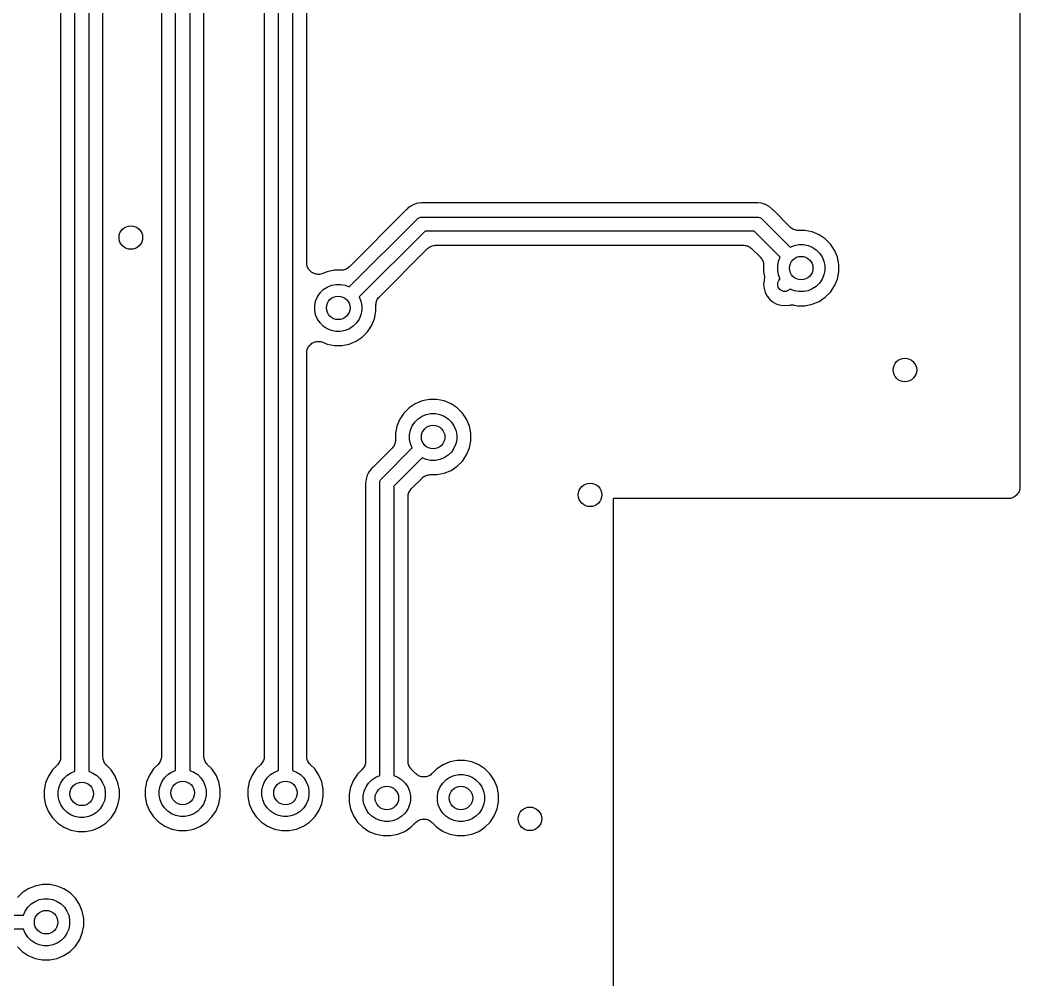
# Model space of a CAD drawing. Extents: x 98.9 to 141.5, y -118.8 to -76.2.
# Drawn here: x 130.69 to 141.49, y -96.93 to -86.57 of the extents above; entities that cross this region are included whole.
import ezdxf

# ---------------------------------------------------------------- set-up
doc = ezdxf.new("R2010")
doc.units = 0
doc.layers.add('BLACK', color=7, linetype='CONTINUOUS')

msp = doc.modelspace()

# ---------------------------------------------------------------- linework, layer by layer
at = {"layer": 'BLACK', "linetype": 'CONTINUOUS'}
for p, q in [((141.488, -79.0858), (141.488, -91.613)), ((131.279, -94.6866), (131.279, -84.4537)), ((131.126, -84.4675), (131.126, -94.5313)), ((131.431, -84.4816), (131.431, -94.6866)), ((131.584, -94.5313), (131.584, -84.5973)), ((132.216, -84.8475), (132.216, -94.5213)), ((132.369, -94.6766), (132.369, -84.8337)), ((132.521, -84.8616), (132.521, -94.6766)), ((132.674, -94.5213), (132.674, -84.9773)), ((133.326, -85.2575), (133.326, -94.5213)), ((133.479, -94.6766), (133.479, -85.2437)), ((133.631, -85.2716), (133.631, -94.6766)), ((133.784, -89.1915), (133.784, -85.3873)), ((134.985, -88.5497), (134.942, -88.5628)), ((135.025, -88.5458), (134.985, -88.5497)), ((135.03, -88.5453), (135.025, -88.5458)), ((135.025, -88.5458), (135.025, -88.5458)), ((135.035, -88.5458), (135.03, -88.5453)), ((135.04, -88.5458), (135.035, -88.5458)), ((135.046, -88.5464), (135.04, -88.5458)), ((135.047, -88.5464), (135.046, -88.5464)), ((138.633, -88.5464), (135.047, -88.5464)), ((138.638, -88.5459), (138.633, -88.5464)), ((138.643, -88.5459), (138.638, -88.5459)), ((138.645, -88.5458), (138.643, -88.5459)), ((138.65, -88.5453), (138.645, -88.5458)), ((138.655, -88.5458), (138.65, -88.5453)), ((138.695, -88.5497), (138.655, -88.5458)), ((138.655, -88.5458), (138.655, -88.5458)), ((138.738, -88.5628), (138.695, -88.5497)), ((134.856, -88.6257), (134.245, -89.2364)), ((134.859, -88.6216), (134.856, -88.6257)), ((134.863, -88.6178), (134.859, -88.6216)), ((134.864, -88.6165), (134.863, -88.6178)), ((134.868, -88.6126), (134.864, -88.6165)), ((134.871, -88.6094), (134.868, -88.6126)), ((134.902, -88.584), (134.871, -88.6094)), ((134.871, -88.6094), (134.871, -88.6094)), ((134.942, -88.5628), (134.902, -88.584)), ((138.778, -88.584), (138.738, -88.5628)), ((138.812, -88.6126), (138.778, -88.584)), ((138.816, -88.6165), (138.812, -88.6126)), ((138.819, -88.6203), (138.816, -88.6165)), ((138.823, -88.6244), (138.819, -88.6203)), ((138.824, -88.6257), (138.823, -88.6244)), ((139.005, -88.8064), (138.824, -88.6257)), ((134.243, -89.454), (134.973, -88.7238)), ((134.973, -88.7238), (134.976, -88.7209)), ((134.976, -88.7209), (134.982, -88.7156)), ((134.982, -88.7156), (134.987, -88.7113)), ((134.987, -88.7113), (134.999, -88.7054)), ((134.999, -88.7054), (135.001, -88.7043)), ((135.001, -88.7043), (135.015, -88.6999)), ((135.015, -88.6999), (135.026, -88.6988)), ((135.026, -88.6988), (135.03, -88.6984)), ((135.026, -88.6988), (135.026, -88.6988)), ((135.03, -88.6984), (135.034, -88.6988)), ((135.034, -88.6988), (138.646, -88.6988)), ((138.646, -88.6988), (138.65, -88.6984)), ((138.65, -88.6984), (138.654, -88.6988)), ((138.654, -88.6988), (138.654, -88.6988)), ((138.654, -88.6988), (138.665, -88.6999)), ((138.665, -88.6999), (138.679, -88.7043)), ((138.679, -88.7043), (138.693, -88.7113)), ((138.693, -88.7113), (138.704, -88.7209)), ((138.704, -88.7209), (138.707, -88.7238)), ((138.707, -88.7238), (139.007, -89.024)), ((135.062, -88.8512), (134.351, -89.5618)), ((138.618, -88.8512), (135.062, -88.8512)), ((138.899, -89.1318), (138.618, -88.8512)), ((139.014, -88.8138), (139.005, -88.8064)), ((139.023, -88.8214), (139.014, -88.8138)), ((139.023, -88.8217), (139.023, -88.8214)), ((139.024, -88.8221), (139.023, -88.8217)), ((139.034, -88.8277), (139.024, -88.8221)), ((139.044, -88.8333), (139.034, -88.8277)), ((139.045, -88.8335), (139.044, -88.8333)), ((139.046, -88.8338), (139.045, -88.8335)), ((139.057, -88.8373), (139.046, -88.8338)), ((139.068, -88.8408), (139.057, -88.8373)), ((139.069, -88.8409), (139.068, -88.8408)), ((139.069, -88.8411), (139.069, -88.8409)), ((139.081, -88.8423), (139.069, -88.8411)), ((139.093, -88.8436), (139.081, -88.8423)), ((139.094, -88.8436), (139.093, -88.8436)), ((139.165, -88.8436), (139.094, -88.8436)), ((139.094, -88.8436), (139.094, -88.8436)), ((139.094, -88.8436), (139.094, -88.8436)), ((139.094, -88.8436), (139.094, -88.8436)), ((139.244, -88.8592), (139.165, -88.8436)), ((139.318, -88.8899), (139.244, -88.8592)), ((139.384, -88.9343), (139.318, -88.8899)), ((139.441, -88.9909), (139.384, -88.9343)), ((139.485, -89.0575), (139.441, -88.9909)), ((134.569, -89.5597), (135.087, -89.0408)), ((135.087, -89.0408), (135.088, -89.0405)), ((135.088, -89.0405), (135.089, -89.0396)), ((135.088, -89.0405), (135.088, -89.0405)), ((135.088, -89.0405), (135.088, -89.0405)), ((135.089, -89.0396), (135.098, -89.0322)), ((135.098, -89.0322), (135.107, -89.0248)), ((135.107, -89.0248), (135.108, -89.0245)), ((135.108, -89.0241), (135.119, -89.0187)), ((135.108, -89.0245), (135.108, -89.0241)), ((135.119, -89.0187), (135.129, -89.0132)), ((135.129, -89.0132), (135.13, -89.013)), ((135.13, -89.0127), (135.141, -89.0094)), ((135.13, -89.013), (135.13, -89.0127)), ((135.141, -89.0094), (135.153, -89.006)), ((135.153, -89.006), (135.154, -89.0058)), ((135.153, -89.006), (135.153, -89.006)), ((135.154, -89.0058), (135.166, -89.0047)), ((135.166, -89.0047), (135.177, -89.0036)), ((135.177, -89.0036), (138.503, -89.0036)), ((138.503, -89.0036), (138.503, -89.0036)), ((138.503, -89.0036), (138.503, -89.0036)), ((138.503, -89.0036), (138.503, -89.0036)), ((138.503, -89.0036), (138.504, -89.0036)), ((138.504, -89.0036), (138.516, -89.0049)), ((138.516, -89.0049), (138.528, -89.0061)), ((138.528, -89.0061), (138.528, -89.0063)), ((138.528, -89.0063), (138.529, -89.0064)), ((138.529, -89.0064), (138.54, -89.0099)), ((138.54, -89.0099), (138.552, -89.0134)), ((138.552, -89.0134), (138.552, -89.0137)), ((138.552, -89.0137), (138.553, -89.0139)), ((138.553, -89.0139), (138.563, -89.0195)), ((138.563, -89.0195), (138.573, -89.0251)), ((138.573, -89.0251), (138.574, -89.0255)), ((138.574, -89.0255), (138.574, -89.0258)), ((138.574, -89.0258), (138.583, -89.0333)), ((138.583, -89.0333), (138.593, -89.0408)), ((138.593, -89.0408), (138.681, -89.1297)), ((139.007, -89.024), (139.051, -89.0058)), ((139.051, -89.0058), (139.1, -88.996)), ((139.1, -88.996), (139.15, -88.996)), ((139.15, -88.996), (139.199, -89.0058)), ((139.199, -89.0058), (139.245, -89.0249)), ((139.245, -89.0249), (139.287, -89.0527)), ((139.287, -89.0527), (139.322, -89.0881)), ((139.322, -89.0881), (139.35, -89.1297)), ((139.516, -89.1315), (139.485, -89.0575)), ((133.785, -89.2034), (133.784, -89.1915)), ((133.786, -89.2155), (133.785, -89.2034)), ((138.681, -89.1297), (138.682, -89.13)), ((138.682, -89.13), (138.682, -89.13)), ((138.682, -89.13), (138.682, -89.13)), ((138.682, -89.13), (138.683, -89.131)), ((138.683, -89.131), (138.69, -89.1401)), ((138.69, -89.1401), (138.697, -89.1492)), ((138.697, -89.1492), (138.698, -89.1498)), ((138.698, -89.1498), (138.698, -89.1503)), ((138.698, -89.1503), (138.704, -89.1608)), ((138.704, -89.1608), (138.709, -89.1711)), ((138.709, -89.1711), (138.709, -89.1717)), ((138.709, -89.1717), (138.71, -89.1723)), ((138.71, -89.1723), (138.713, -89.1836)), ((138.713, -89.1836), (138.716, -89.1948)), ((138.716, -89.1948), (138.716, -89.1955)), ((138.716, -89.1955), (138.716, -89.1961)), ((138.716, -89.1961), (138.717, -89.2078)), ((138.717, -89.2078), (138.719, -89.2195)), ((138.871, -89.225), (138.881, -89.1759)), ((138.881, -89.1759), (138.899, -89.1318)), ((139.35, -89.1297), (139.369, -89.1759)), ((139.369, -89.1759), (139.379, -89.225)), ((139.531, -89.21), (139.516, -89.1315)), ((133.786, -89.2158), (133.786, -89.2155)), ((133.786, -89.2161), (133.786, -89.2158)), ((133.789, -89.2276), (133.786, -89.2161)), ((133.793, -89.2392), (133.789, -89.2276)), ((133.793, -89.2395), (133.793, -89.2392)), ((133.793, -89.2399), (133.793, -89.2395)), ((133.799, -89.2506), (133.793, -89.2399)), ((133.804, -89.2612), (133.799, -89.2506)), ((133.805, -89.2614), (133.804, -89.2612)), ((133.805, -89.2617), (133.805, -89.2614)), ((133.813, -89.2712), (133.805, -89.2617)), ((133.82, -89.2805), (133.813, -89.2712)), ((133.82, -89.2807), (133.82, -89.2805)), ((133.82, -89.2809), (133.82, -89.2807)), ((133.83, -89.2885), (133.82, -89.2809)), ((133.839, -89.2964), (133.83, -89.2885)), ((133.839, -89.2965), (133.839, -89.2964)), ((133.84, -89.2967), (133.839, -89.2965)), ((133.85, -89.3025), (133.84, -89.2967)), ((133.861, -89.3083), (133.85, -89.3025)), ((133.861, -89.3084), (133.861, -89.3083)), ((133.861, -89.3085), (133.861, -89.3084)), ((133.873, -89.3121), (133.861, -89.3085)), ((133.884, -89.3157), (133.873, -89.3121)), ((133.885, -89.3158), (133.884, -89.3157)), ((133.885, -89.3159), (133.885, -89.3158)), ((133.897, -89.3171), (133.885, -89.3159)), ((133.946, -89.3129), (133.934, -89.3162)), ((133.958, -89.3095), (133.946, -89.3129)), ((133.959, -89.3088), (133.958, -89.3092)), ((133.958, -89.3092), (133.958, -89.3092)), ((133.958, -89.3092), (133.958, -89.3092)), ((133.958, -89.3092), (133.958, -89.3095)), ((134.006, -89.2892), (133.959, -89.3088)), ((134.085, -89.2736), (134.006, -89.2892)), ((134.156, -89.2736), (134.085, -89.2736)), ((134.167, -89.2725), (134.156, -89.2736)), ((134.179, -89.2714), (134.167, -89.2725)), ((134.18, -89.2712), (134.179, -89.2714)), ((134.191, -89.2678), (134.18, -89.2712)), ((134.18, -89.2712), (134.18, -89.2712)), ((134.203, -89.2645), (134.191, -89.2678)), ((134.204, -89.264), (134.203, -89.2642)), ((134.203, -89.2642), (134.203, -89.2645)), ((134.214, -89.2585), (134.204, -89.264)), ((134.225, -89.2531), (134.214, -89.2585)), ((134.226, -89.2524), (134.225, -89.2527)), ((134.225, -89.2527), (134.225, -89.2531)), ((134.235, -89.245), (134.226, -89.2524)), ((134.244, -89.2376), (134.235, -89.245)), ((134.245, -89.2367), (134.244, -89.2376)), ((134.245, -89.2364), (134.245, -89.2367)), ((134.245, -89.2367), (134.245, -89.2367)), ((134.245, -89.2367), (134.245, -89.2367)), ((138.719, -89.2195), (138.719, -89.29)), ((138.719, -89.29), (138.725, -89.3241)), ((138.871, -89.275), (138.871, -89.225)), ((138.881, -89.3241), (138.871, -89.275)), ((139.379, -89.275), (139.369, -89.3241)), ((139.379, -89.225), (139.379, -89.275)), ((139.516, -89.3685), (139.531, -89.29)), ((139.531, -89.29), (139.531, -89.21)), ((133.909, -89.3184), (133.897, -89.3171)), ((133.91, -89.3185), (133.909, -89.3184)), ((133.909, -89.3184), (133.909, -89.3184)), ((133.922, -89.3174), (133.91, -89.3185)), ((133.934, -89.3163), (133.922, -89.3174)), ((133.934, -89.3162), (133.934, -89.3162)), ((133.934, -89.3162), (133.934, -89.3163)), ((138.724, -89.3786), (138.719, -89.426)), ((138.725, -89.3751), (138.724, -89.3786)), ((138.725, -89.3241), (138.726, -89.3258)), ((138.726, -89.3682), (138.725, -89.3751)), ((138.726, -89.3258), (138.726, -89.3312)), ((138.726, -89.3312), (138.727, -89.3366)), ((138.727, -89.3614), (138.726, -89.3682)), ((138.727, -89.3366), (138.727, -89.3436)), ((138.727, -89.3436), (138.728, -89.3505)), ((138.728, -89.3505), (138.727, -89.3559)), ((138.727, -89.3559), (138.727, -89.3614)), ((138.872, -89.426), (138.874, -89.4111)), ((138.874, -89.4111), (138.878, -89.3967)), ((138.878, -89.3967), (138.885, -89.3835)), ((138.899, -89.3682), (138.881, -89.3241)), ((138.885, -89.3835), (138.892, -89.3748)), ((138.892, -89.3748), (138.899, -89.3682)), ((139.322, -89.4119), (139.287, -89.4473)), ((139.35, -89.3703), (139.322, -89.4119)), ((139.369, -89.3241), (139.35, -89.3703)), ((139.485, -89.4425), (139.516, -89.3685)), ((133.9, -89.5597), (133.928, -89.5181)), ((133.928, -89.5181), (133.963, -89.4827)), ((133.963, -89.4827), (134.005, -89.4549)), ((134.005, -89.4549), (134.051, -89.4358)), ((134.051, -89.4358), (134.1, -89.426)), ((134.1, -89.426), (134.15, -89.426)), ((134.15, -89.426), (134.199, -89.4358)), ((134.199, -89.4358), (134.243, -89.454)), ((138.719, -89.426), (138.724, -89.4708)), ((138.724, -89.4708), (138.737, -89.5139)), ((138.737, -89.5139), (138.758, -89.5536)), ((138.874, -89.4409), (138.872, -89.426)), ((138.878, -89.4553), (138.874, -89.4409)), ((138.885, -89.4685), (138.878, -89.4553)), ((138.895, -89.4801), (138.885, -89.4685)), ((138.906, -89.4897), (138.895, -89.4801)), ((138.92, -89.4967), (138.906, -89.4897)), ((138.934, -89.5011), (138.92, -89.4967)), ((138.949, -89.5026), (138.934, -89.5011)), ((138.964, -89.5011), (138.949, -89.5026)), ((138.978, -89.4967), (138.964, -89.5011)), ((138.992, -89.4897), (138.978, -89.4967)), ((139, -89.4825), (138.992, -89.4897)), ((139.007, -89.476), (139, -89.4825)), ((139.051, -89.4942), (139.007, -89.476)), ((139.1, -89.504), (139.051, -89.4942)), ((139.15, -89.504), (139.1, -89.504)), ((139.199, -89.4942), (139.15, -89.504)), ((139.245, -89.4751), (139.199, -89.4942)), ((139.287, -89.4473), (139.245, -89.4751)), ((139.384, -89.5657), (139.441, -89.5091)), ((139.441, -89.5091), (139.485, -89.4425)), ((133.871, -89.655), (133.881, -89.6059)), ((133.881, -89.6059), (133.9, -89.5597)), ((134.351, -89.5618), (134.369, -89.6059)), ((134.369, -89.6059), (134.379, -89.655)), ((134.531, -89.6477), (134.533, -89.636)), ((134.533, -89.636), (134.534, -89.6244)), ((134.534, -89.6231), (134.538, -89.6118)), ((134.534, -89.6238), (134.534, -89.6231)), ((134.534, -89.6244), (134.534, -89.6238)), ((134.538, -89.6118), (134.541, -89.6007)), ((134.541, -89.6001), (134.542, -89.5995)), ((134.541, -89.6007), (134.541, -89.6001)), ((134.542, -89.5995), (134.547, -89.5891)), ((134.547, -89.5891), (134.553, -89.5788)), ((134.553, -89.5783), (134.554, -89.5777)), ((134.553, -89.5788), (134.553, -89.5783)), ((134.554, -89.5777), (134.561, -89.5688)), ((134.561, -89.5688), (134.569, -89.5597)), ((138.758, -89.5536), (138.787, -89.5884)), ((138.787, -89.5884), (138.821, -89.617)), ((138.821, -89.617), (138.861, -89.6382)), ((138.861, -89.6382), (138.904, -89.6513)), ((139.244, -89.6408), (139.318, -89.6101)), ((139.318, -89.6101), (139.384, -89.5657)), ((133.871, -89.705), (133.871, -89.655)), ((133.881, -89.7541), (133.871, -89.705)), ((134.379, -89.705), (134.369, -89.7541)), ((134.379, -89.655), (134.379, -89.705)), ((134.516, -89.7985), (134.531, -89.72)), ((134.531, -89.649), (134.531, -89.6477)), ((134.531, -89.6491), (134.531, -89.649)), ((134.531, -89.6495), (134.531, -89.6491)), ((134.531, -89.6491), (134.531, -89.6491)), ((134.531, -89.72), (134.531, -89.6495)), ((138.904, -89.6513), (138.949, -89.6557)), ((138.949, -89.6557), (138.997, -89.651)), ((138.997, -89.651), (139.002, -89.6496)), ((139.002, -89.6496), (139.009, -89.6489)), ((139.009, -89.6489), (139.015, -89.6477)), ((139.015, -89.6477), (139.021, -89.6477)), ((139.021, -89.6477), (139.026, -89.6472)), ((139.026, -89.6472), (139.033, -89.6479)), ((139.033, -89.6479), (139.04, -89.648)), ((139.04, -89.648), (139.046, -89.6491)), ((139.046, -89.6491), (139.051, -89.6496)), ((139.051, -89.6496), (139.085, -89.6564)), ((139.085, -89.6564), (139.165, -89.6564)), ((139.165, -89.6564), (139.244, -89.6408)), ((133.9, -89.8003), (133.881, -89.7541)), ((133.928, -89.8419), (133.9, -89.8003)), ((133.963, -89.8773), (133.928, -89.8419)), ((134.322, -89.8419), (134.287, -89.8773)), ((134.35, -89.8003), (134.322, -89.8419)), ((134.369, -89.7541), (134.35, -89.8003)), ((134.485, -89.8725), (134.516, -89.7985)), ((134.005, -89.9051), (133.963, -89.8773)), ((134.051, -89.9242), (134.005, -89.9051)), ((134.1, -89.934), (134.051, -89.9242)), ((134.15, -89.934), (134.1, -89.934)), ((134.199, -89.9242), (134.15, -89.934)), ((134.245, -89.9051), (134.199, -89.9242)), ((134.287, -89.8773), (134.245, -89.9051)), ((134.384, -89.9957), (134.441, -89.9391)), ((134.441, -89.9391), (134.485, -89.8725)), ((133.822, -90.0778), (133.831, -90.0703)), ((133.831, -90.0703), (133.841, -90.0626)), ((133.841, -90.0623), (133.852, -90.0567)), ((133.841, -90.0625), (133.841, -90.0623)), ((133.841, -90.0626), (133.841, -90.0625)), ((133.852, -90.0567), (133.862, -90.051)), ((133.862, -90.051), (133.863, -90.0509)), ((133.863, -90.0508), (133.875, -90.0474)), ((133.863, -90.0509), (133.863, -90.0508)), ((133.875, -90.0474), (133.886, -90.0439)), ((133.886, -90.0439), (133.887, -90.0438)), ((133.886, -90.0439), (133.886, -90.0439)), ((133.887, -90.0438), (133.899, -90.0427)), ((133.899, -90.0427), (133.911, -90.0415)), ((133.911, -90.0415), (133.911, -90.0416)), ((133.911, -90.0416), (133.911, -90.0415)), ((133.911, -90.0415), (133.923, -90.0428)), ((133.923, -90.0428), (133.935, -90.044)), ((133.935, -90.044), (133.936, -90.0441)), ((133.936, -90.0441), (133.936, -90.0441)), ((133.936, -90.0441), (133.948, -90.0477)), ((133.948, -90.0477), (133.959, -90.0512)), ((133.959, -90.0512), (134.006, -90.0708)), ((134.006, -90.0708), (134.085, -90.0864)), ((134.165, -90.0864), (134.244, -90.0708)), ((134.244, -90.0708), (134.318, -90.0401)), ((134.318, -90.0401), (134.384, -89.9957)), ((133.784, -90.1668), (133.785, -90.1547)), ((133.784, -90.1674), (133.784, -90.1668)), ((133.784, -90.1675), (133.784, -90.1674)), ((133.784, -90.1674), (133.784, -90.1674)), ((133.784, -90.1685), (133.784, -90.1675)), ((133.784, -94.5213), (133.784, -90.1685)), ((133.785, -90.1547), (133.786, -90.1428)), ((133.786, -90.1421), (133.79, -90.1306)), ((133.786, -90.1425), (133.786, -90.1421)), ((133.786, -90.1428), (133.786, -90.1425)), ((133.79, -90.1306), (133.794, -90.1191)), ((133.794, -90.1185), (133.8, -90.108)), ((133.794, -90.1188), (133.794, -90.1185)), ((133.794, -90.1191), (133.794, -90.1188)), ((133.8, -90.108), (133.805, -90.0973)), ((133.805, -90.0973), (133.806, -90.0971)), ((133.806, -90.0968), (133.814, -90.0876)), ((133.806, -90.0971), (133.806, -90.0968)), ((133.814, -90.0876), (133.821, -90.0783)), ((133.821, -90.0783), (133.822, -90.0781)), ((133.822, -90.0781), (133.822, -90.0778)), ((134.085, -90.0864), (134.165, -90.0864)), ((134.957, -90.7149), (134.891, -90.7593)), ((135.031, -90.6842), (134.957, -90.7149)), ((135.11, -90.6686), (135.031, -90.6842)), ((135.19, -90.6686), (135.11, -90.6686)), ((135.269, -90.6842), (135.19, -90.6686)), ((135.343, -90.7149), (135.269, -90.6842)), ((135.409, -90.7593), (135.343, -90.7149)), ((134.834, -90.8159), (134.79, -90.8825)), ((134.891, -90.7593), (134.834, -90.8159)), ((135.076, -90.8308), (135.125, -90.821)), ((135.125, -90.821), (135.175, -90.821)), ((135.175, -90.821), (135.224, -90.8308)), ((135.466, -90.8159), (135.409, -90.7593)), ((135.51, -90.8825), (135.466, -90.8159)), ((134.79, -90.8825), (134.759, -90.9565)), ((134.925, -90.9547), (134.953, -90.9131)), ((134.953, -90.9131), (134.988, -90.8777)), ((134.988, -90.8777), (135.03, -90.8499)), ((135.03, -90.8499), (135.076, -90.8308)), ((135.224, -90.8308), (135.27, -90.8499)), ((135.27, -90.8499), (135.312, -90.8777)), ((135.312, -90.8777), (135.347, -90.9131)), ((135.347, -90.9131), (135.375, -90.9547)), ((135.541, -90.9565), (135.51, -90.8825)), ((134.759, -90.9565), (134.744, -91.035)), ((134.744, -91.035), (134.744, -91.1055)), ((134.896, -91.05), (134.906, -91.0009)), ((134.906, -91.0009), (134.925, -90.9547)), ((135.375, -90.9547), (135.394, -91.0009)), ((135.394, -91.0009), (135.404, -91.05)), ((135.556, -91.035), (135.541, -90.9565)), ((135.556, -91.115), (135.556, -91.035)), ((134.737, -91.1432), (134.734, -91.1543)), ((134.741, -91.1319), (134.737, -91.1432)), ((134.742, -91.119), (134.741, -91.1306)), ((134.741, -91.1306), (134.741, -91.1312)), ((134.741, -91.1312), (134.741, -91.1319)), ((134.744, -91.1073), (134.742, -91.119)), ((134.744, -91.1055), (134.744, -91.1059)), ((134.744, -91.1059), (134.744, -91.1059)), ((134.744, -91.1059), (134.744, -91.106)), ((134.744, -91.106), (134.744, -91.1073)), ((134.896, -91.1), (134.896, -91.05)), ((134.906, -91.1491), (134.896, -91.1)), ((134.924, -91.1932), (134.906, -91.1491)), ((135.394, -91.1491), (135.375, -91.1953)), ((135.404, -91.1), (135.394, -91.1491)), ((135.404, -91.05), (135.404, -91.1)), ((135.541, -91.1935), (135.556, -91.115)), ((134.706, -91.1953), (134.501, -91.401)), ((134.599, -91.5185), (134.924, -91.1932)), ((134.714, -91.1862), (134.706, -91.1953)), ((134.721, -91.1773), (134.714, -91.1862)), ((134.722, -91.1767), (134.721, -91.1773)), ((134.728, -91.1659), (134.722, -91.1762)), ((134.722, -91.1762), (134.722, -91.1767)), ((134.733, -91.1555), (134.728, -91.1659)), ((134.734, -91.1549), (134.733, -91.1555)), ((134.734, -91.1543), (134.734, -91.1549)), ((135.347, -91.2369), (135.312, -91.2723)), ((135.375, -91.1953), (135.347, -91.2369)), ((135.51, -91.2675), (135.541, -91.1935)), ((135.032, -91.301), (134.726, -91.6066)), ((135.076, -91.3192), (135.032, -91.301)), ((135.125, -91.329), (135.076, -91.3192)), ((135.175, -91.329), (135.125, -91.329)), ((135.224, -91.3192), (135.175, -91.329)), ((135.27, -91.3001), (135.224, -91.3192)), ((135.312, -91.2723), (135.27, -91.3001)), ((135.409, -91.3907), (135.466, -91.3341)), ((135.466, -91.3341), (135.51, -91.2675)), ((134.448, -91.4672), (134.438, -91.4871)), ((134.459, -91.4474), (134.448, -91.4672)), ((134.448, -91.4672), (134.448, -91.4672)), ((134.475, -91.4278), (134.459, -91.4474)), ((134.484, -91.4166), (134.475, -91.4277)), ((134.475, -91.4277), (134.475, -91.4278)), ((134.488, -91.4126), (134.484, -91.4165)), ((134.484, -91.4165), (134.484, -91.4166)), ((134.491, -91.4094), (134.488, -91.4126)), ((134.495, -91.4056), (134.491, -91.4094)), ((134.499, -91.4023), (134.495, -91.4056)), ((134.501, -91.401), (134.499, -91.4023)), ((135.19, -91.4814), (135.269, -91.4658)), ((135.269, -91.4658), (135.343, -91.4351)), ((135.343, -91.4351), (135.409, -91.3907)), ((134.425, -91.5302), (134.42, -91.575)), ((134.42, -91.575), (134.421, -91.58)), ((134.421, -91.58), (134.421, -91.5818)), ((134.421, -91.5818), (134.421, -91.5871)), ((134.438, -91.4871), (134.425, -91.5302)), ((134.573, -91.575), (134.575, -91.5601)), ((134.574, -91.5787), (134.573, -91.575)), ((134.574, -94.7316), (134.574, -91.5787)), ((134.575, -91.5592), (134.579, -91.5457)), ((134.575, -91.5601), (134.575, -91.5592)), ((134.579, -91.5457), (134.582, -91.5402)), ((134.582, -91.5402), (134.586, -91.5325)), ((134.586, -91.5325), (134.592, -91.5259)), ((134.592, -91.5259), (134.596, -91.5209)), ((134.596, -91.5209), (134.599, -91.5185)), ((134.916, -91.6325), (135.03, -91.5186)), ((135.03, -91.5183), (135.031, -91.5174)), ((135.03, -91.5186), (135.03, -91.5183)), ((135.03, -91.5183), (135.03, -91.5183)), ((135.03, -91.5183), (135.03, -91.5183)), ((135.031, -91.5174), (135.04, -91.51)), ((135.04, -91.51), (135.049, -91.5026)), ((135.049, -91.5026), (135.05, -91.5023)), ((135.05, -91.5019), (135.061, -91.4965)), ((135.05, -91.5023), (135.05, -91.5019)), ((135.061, -91.4965), (135.071, -91.491)), ((135.071, -91.491), (135.072, -91.4908)), ((135.072, -91.4905), (135.084, -91.4872)), ((135.072, -91.4908), (135.072, -91.4905)), ((135.084, -91.4872), (135.095, -91.4838)), ((135.095, -91.4838), (135.096, -91.4836)), ((135.095, -91.4838), (135.095, -91.4838)), ((135.096, -91.4836), (135.108, -91.4825)), ((135.108, -91.4825), (135.119, -91.4814)), ((135.119, -91.4814), (135.19, -91.4814)), ((134.421, -91.5871), (134.421, -91.5925)), ((134.421, -91.5925), (134.421, -94.5763)), ((134.726, -91.6066), (134.726, -94.7316)), ((134.881, -91.6959), (134.885, -91.6847)), ((134.885, -91.6847), (134.888, -91.6735)), ((134.888, -91.6735), (134.889, -91.6729)), ((134.889, -91.6723), (134.895, -91.6619)), ((134.889, -91.6729), (134.889, -91.6723)), ((134.895, -91.6619), (134.9, -91.6516)), ((134.9, -91.6511), (134.901, -91.6505)), ((134.9, -91.6516), (134.9, -91.6511)), ((134.901, -91.6505), (134.908, -91.6416)), ((134.908, -91.6416), (134.916, -91.6325)), ((141.466, -91.6848), (141.458, -91.6939)), ((141.467, -91.684), (141.466, -91.6844)), ((141.466, -91.6844), (141.466, -91.6848)), ((141.472, -91.6735), (141.467, -91.684)), ((141.478, -91.663), (141.472, -91.6735)), ((141.482, -91.6508), (141.478, -91.6622)), ((141.478, -91.6622), (141.478, -91.6626)), ((141.478, -91.6626), (141.478, -91.663)), ((141.485, -91.6394), (141.482, -91.6508)), ((141.486, -91.639), (141.485, -91.6394)), ((141.487, -91.6267), (141.486, -91.6385)), ((141.486, -91.6385), (141.486, -91.639)), ((141.488, -91.6148), (141.487, -91.6267)), ((141.488, -91.613), (141.488, -91.6139)), ((141.488, -91.6139), (141.488, -91.6139)), ((141.488, -91.6139), (141.488, -91.6139)), ((141.488, -91.6139), (141.488, -91.6148)), ((134.879, -91.7205), (134.88, -91.7088)), ((134.879, -91.7218), (134.879, -91.7205)), ((134.879, -91.7219), (134.879, -91.7218)), ((134.879, -91.7218), (134.879, -91.7218)), ((134.879, -91.7223), (134.879, -91.7219)), ((134.879, -94.5763), (134.879, -91.7223)), ((134.88, -91.7088), (134.881, -91.6972)), ((134.881, -91.6966), (134.881, -91.6959)), ((134.881, -91.6972), (134.881, -91.6966)), ((137.096, -91.7405), (137.095, -91.744)), ((137.095, -91.744), (137.095, -91.7462)), ((137.095, -91.7462), (137.095, -101.885)), ((137.101, -91.74), (137.096, -91.7405)), ((141.361, -91.74), (137.101, -91.74)), ((141.373, -91.7388), (141.361, -91.74)), ((141.385, -91.7377), (141.373, -91.7388)), ((141.386, -91.7376), (141.385, -91.7376)), ((141.385, -91.7376), (141.385, -91.7377)), ((141.397, -91.7341), (141.386, -91.7376)), ((141.409, -91.7308), (141.397, -91.7341)), ((141.41, -91.7304), (141.409, -91.7305)), ((141.409, -91.7305), (141.409, -91.7308)), ((141.42, -91.7248), (141.41, -91.7304)), ((141.431, -91.7193), (141.42, -91.7248)), ((141.432, -91.7188), (141.431, -91.719)), ((141.431, -91.719), (141.431, -91.7193)), ((141.441, -91.7112), (141.432, -91.7188)), ((141.45, -91.7037), (141.441, -91.7112)), ((141.451, -91.7031), (141.45, -91.7034)), ((141.45, -91.7034), (141.45, -91.7037)), ((141.458, -91.6939), (141.451, -91.7031)), ((131.104, -94.603), (131.097, -94.612)), ((131.105, -94.6024), (131.104, -94.603)), ((131.11, -94.5916), (131.105, -94.6019)), ((131.105, -94.6019), (131.105, -94.6024)), ((131.116, -94.5813), (131.11, -94.5916)), ((131.117, -94.5801), (131.116, -94.5806)), ((131.116, -94.5806), (131.116, -94.5813)), ((131.12, -94.5689), (131.117, -94.5801)), ((131.124, -94.5577), (131.12, -94.5689)), ((131.125, -94.5448), (131.124, -94.5564)), ((131.124, -94.5564), (131.124, -94.557)), ((131.124, -94.557), (131.124, -94.5577)), ((131.126, -94.533), (131.125, -94.5448)), ((131.126, -94.5313), (131.126, -94.5317)), ((131.126, -94.5317), (131.126, -94.5317)), ((131.126, -94.5317), (131.126, -94.5317)), ((131.126, -94.5317), (131.126, -94.533)), ((131.585, -94.5429), (131.584, -94.5313)), ((131.586, -94.5546), (131.585, -94.5429)), ((131.586, -94.5553), (131.586, -94.5546)), ((131.586, -94.5559), (131.586, -94.5553)), ((131.589, -94.5671), (131.586, -94.5559)), ((131.593, -94.5784), (131.589, -94.5671)), ((131.593, -94.579), (131.593, -94.5784)), ((131.593, -94.5797), (131.593, -94.579)), ((131.599, -94.59), (131.593, -94.5797)), ((131.604, -94.6004), (131.599, -94.59)), ((131.605, -94.6009), (131.604, -94.6004)), ((131.605, -94.6015), (131.605, -94.6009)), ((131.612, -94.6106), (131.605, -94.6015)), ((132.187, -94.602), (132.179, -94.6111)), ((132.194, -94.593), (132.187, -94.602)), ((132.195, -94.5924), (132.194, -94.593)), ((132.2, -94.5816), (132.195, -94.5919)), ((132.195, -94.5919), (132.195, -94.5924)), ((132.206, -94.5713), (132.2, -94.5816)), ((132.207, -94.5701), (132.206, -94.5706)), ((132.206, -94.5706), (132.206, -94.5713)), ((132.21, -94.5589), (132.207, -94.5701)), ((132.214, -94.5477), (132.21, -94.5589)), ((132.215, -94.5348), (132.214, -94.5464)), ((132.214, -94.5464), (132.214, -94.547)), ((132.214, -94.547), (132.214, -94.5477)), ((132.216, -94.523), (132.215, -94.5348)), ((132.216, -94.5213), (132.216, -94.5217)), ((132.216, -94.5217), (132.216, -94.5217)), ((132.216, -94.5217), (132.216, -94.5217)), ((132.216, -94.5217), (132.216, -94.523)), ((132.675, -94.5329), (132.674, -94.5213)), ((132.676, -94.5446), (132.675, -94.5329)), ((132.676, -94.5453), (132.676, -94.5446)), ((132.676, -94.5459), (132.676, -94.5453)), ((132.679, -94.5571), (132.676, -94.5459)), ((132.683, -94.5684), (132.679, -94.5571)), ((132.683, -94.569), (132.683, -94.5684)), ((132.683, -94.5697), (132.683, -94.569)), ((132.689, -94.58), (132.683, -94.5697)), ((132.694, -94.5904), (132.689, -94.58)), ((132.695, -94.5909), (132.694, -94.5904)), ((132.695, -94.5915), (132.695, -94.5909)), ((132.702, -94.6006), (132.695, -94.5915)), ((132.71, -94.6098), (132.702, -94.6006)), ((133.297, -94.602), (133.289, -94.6111)), ((133.304, -94.593), (133.297, -94.602)), ((133.305, -94.5924), (133.304, -94.593)), ((133.31, -94.5816), (133.305, -94.5919)), ((133.305, -94.5919), (133.305, -94.5924)), ((133.316, -94.5713), (133.31, -94.5816)), ((133.317, -94.5701), (133.316, -94.5706)), ((133.316, -94.5706), (133.316, -94.5713)), ((133.32, -94.5589), (133.317, -94.5701)), ((133.324, -94.5477), (133.32, -94.5589)), ((133.325, -94.5348), (133.324, -94.5464)), ((133.324, -94.5464), (133.324, -94.547)), ((133.324, -94.547), (133.324, -94.5477)), ((133.326, -94.523), (133.325, -94.5348)), ((133.326, -94.5213), (133.326, -94.5217)), ((133.326, -94.5217), (133.326, -94.5217)), ((133.326, -94.5217), (133.326, -94.5217)), ((133.326, -94.5217), (133.326, -94.523)), ((133.785, -94.5329), (133.784, -94.5213)), ((133.786, -94.5446), (133.785, -94.5329)), ((133.786, -94.5453), (133.786, -94.5446)), ((133.786, -94.5459), (133.786, -94.5453)), ((133.789, -94.5571), (133.786, -94.5459)), ((133.793, -94.5684), (133.789, -94.5571)), ((133.793, -94.569), (133.793, -94.5684)), ((133.793, -94.5697), (133.793, -94.569)), ((133.799, -94.58), (133.793, -94.5697)), ((133.804, -94.5904), (133.799, -94.58)), ((133.805, -94.5909), (133.804, -94.5904)), ((133.805, -94.5915), (133.805, -94.5909)), ((133.812, -94.6006), (133.805, -94.5915)), ((133.82, -94.6098), (133.812, -94.6006)), ((134.419, -94.6027), (134.415, -94.6139)), ((134.42, -94.5898), (134.419, -94.6014)), ((134.419, -94.6014), (134.419, -94.602)), ((134.419, -94.602), (134.419, -94.6027)), ((134.421, -94.578), (134.42, -94.5898)), ((134.421, -94.5763), (134.421, -94.5767)), ((134.421, -94.5767), (134.421, -94.5767)), ((134.421, -94.5767), (134.421, -94.5767)), ((134.421, -94.5767), (134.421, -94.578)), ((134.88, -94.5879), (134.879, -94.5763)), ((134.881, -94.5996), (134.88, -94.5879)), ((134.881, -94.6003), (134.881, -94.5996)), ((134.881, -94.6009), (134.881, -94.6003)), ((134.884, -94.6121), (134.881, -94.6009)), ((135.331, -94.5842), (135.257, -94.6149)), ((135.41, -94.5686), (135.331, -94.5842)), ((135.49, -94.5686), (135.41, -94.5686)), ((135.569, -94.5842), (135.49, -94.5686)), ((135.643, -94.6149), (135.569, -94.5842)), ((131.039, -94.6709), (130.995, -94.7375)), ((131.089, -94.6211), (131.039, -94.6709)), ((131.097, -94.612), (131.089, -94.6211)), ((131.193, -94.7327), (131.235, -94.7049)), ((131.235, -94.7049), (131.279, -94.6866)), ((131.431, -94.6866), (131.475, -94.7049)), ((131.475, -94.7049), (131.517, -94.7327)), ((131.62, -94.6198), (131.612, -94.6106)), ((131.62, -94.6207), (131.62, -94.6198)), ((131.62, -94.6208), (131.62, -94.6207)), ((131.62, -94.6207), (131.62, -94.6207)), ((131.621, -94.6211), (131.62, -94.6208)), ((131.671, -94.6709), (131.621, -94.6211)), ((131.715, -94.7375), (131.671, -94.6709)), ((132.129, -94.6609), (132.085, -94.7275)), ((132.179, -94.6111), (132.129, -94.6609)), ((132.283, -94.7227), (132.325, -94.6949)), ((132.325, -94.6949), (132.369, -94.6766)), ((132.521, -94.6766), (132.565, -94.6949)), ((132.565, -94.6949), (132.607, -94.7227)), ((132.71, -94.6107), (132.71, -94.6098)), ((132.71, -94.6108), (132.71, -94.6107)), ((132.71, -94.6107), (132.71, -94.6107)), ((132.711, -94.6111), (132.71, -94.6108)), ((132.761, -94.6609), (132.711, -94.6111)), ((132.805, -94.7275), (132.761, -94.6609)), ((133.239, -94.6609), (133.195, -94.7275)), ((133.289, -94.6111), (133.239, -94.6609)), ((133.393, -94.7227), (133.435, -94.6949)), ((133.435, -94.6949), (133.479, -94.6766)), ((133.631, -94.6766), (133.675, -94.6949)), ((133.675, -94.6949), (133.717, -94.7227)), ((133.82, -94.6107), (133.82, -94.6098)), ((133.82, -94.6108), (133.82, -94.6107)), ((133.82, -94.6107), (133.82, -94.6107)), ((133.821, -94.6111), (133.82, -94.6108)), ((133.871, -94.6609), (133.821, -94.6111)), ((133.915, -94.7275), (133.871, -94.6609)), ((134.334, -94.7159), (134.29, -94.7825)), ((134.384, -94.6661), (134.334, -94.7159)), ((134.392, -94.657), (134.384, -94.6661)), ((134.399, -94.648), (134.392, -94.657)), ((134.4, -94.6474), (134.399, -94.648)), ((134.405, -94.6366), (134.4, -94.6469)), ((134.4, -94.6469), (134.4, -94.6474)), ((134.411, -94.6263), (134.405, -94.6366)), ((134.412, -94.6251), (134.411, -94.6256)), ((134.411, -94.6256), (134.411, -94.6263)), ((134.415, -94.6139), (134.412, -94.6251)), ((134.888, -94.6234), (134.884, -94.6121)), ((134.888, -94.624), (134.888, -94.6234)), ((134.888, -94.6247), (134.888, -94.624)), ((134.894, -94.635), (134.888, -94.6247)), ((134.899, -94.6454), (134.894, -94.635)), ((134.9, -94.6459), (134.899, -94.6454)), ((134.9, -94.6465), (134.9, -94.6459)), ((134.907, -94.6556), (134.9, -94.6465)), ((134.915, -94.6648), (134.907, -94.6556)), ((134.915, -94.6657), (134.915, -94.6648)), ((134.915, -94.6658), (134.915, -94.6657)), ((134.915, -94.6657), (134.915, -94.6657)), ((134.916, -94.6661), (134.915, -94.6658)), ((134.96, -94.7105), (134.916, -94.6661)), ((134.969, -94.7181), (134.96, -94.7105)), ((135.139, -94.7117), (135.129, -94.7191)), ((135.14, -94.7105), (135.139, -94.7111)), ((135.139, -94.7111), (135.139, -94.7111)), ((135.139, -94.7111), (135.139, -94.7111)), ((135.139, -94.7111), (135.139, -94.7117)), ((135.191, -94.6593), (135.14, -94.7105)), ((135.257, -94.6149), (135.191, -94.6593)), ((135.709, -94.6593), (135.643, -94.6149)), ((135.766, -94.7159), (135.709, -94.6593)), ((135.81, -94.7825), (135.766, -94.7159)), ((130.964, -94.8115), (130.949, -94.89)), ((130.995, -94.7375), (130.964, -94.8115)), ((131.111, -94.8559), (131.13, -94.8097)), ((131.13, -94.8097), (131.158, -94.7681)), ((131.158, -94.7681), (131.193, -94.7327)), ((131.517, -94.7327), (131.552, -94.7681)), ((131.552, -94.7681), (131.58, -94.8097)), ((131.58, -94.8097), (131.599, -94.8559)), ((131.746, -94.8115), (131.715, -94.7375)), ((131.761, -94.89), (131.746, -94.8115)), ((132.054, -94.8015), (132.039, -94.88)), ((132.085, -94.7275), (132.054, -94.8015)), ((132.201, -94.8459), (132.22, -94.7997)), ((132.22, -94.7997), (132.248, -94.7581)), ((132.248, -94.7581), (132.283, -94.7227)), ((132.607, -94.7227), (132.642, -94.7581)), ((132.642, -94.7581), (132.67, -94.7997)), ((132.67, -94.7997), (132.689, -94.8459)), ((132.836, -94.8015), (132.805, -94.7275)), ((132.851, -94.88), (132.836, -94.8015)), ((133.164, -94.8015), (133.149, -94.88)), ((133.195, -94.7275), (133.164, -94.8015)), ((133.311, -94.8459), (133.33, -94.7997)), ((133.33, -94.7997), (133.358, -94.7581)), ((133.358, -94.7581), (133.393, -94.7227)), ((133.717, -94.7227), (133.752, -94.7581)), ((133.752, -94.7581), (133.78, -94.7997)), ((133.78, -94.7997), (133.799, -94.8459)), ((133.946, -94.8015), (133.915, -94.7275)), ((133.961, -94.88), (133.946, -94.8015)), ((134.29, -94.7825), (134.259, -94.8565)), ((134.425, -94.8547), (134.453, -94.8131)), ((134.453, -94.8131), (134.488, -94.7777)), ((134.488, -94.7777), (134.53, -94.7499)), ((134.53, -94.7499), (134.574, -94.7316)), ((134.726, -94.7316), (134.77, -94.7499)), ((134.77, -94.7499), (134.812, -94.7777)), ((134.812, -94.7777), (134.847, -94.8131)), ((134.847, -94.8131), (134.875, -94.8547)), ((134.979, -94.7257), (134.969, -94.7181)), ((134.979, -94.7259), (134.979, -94.7257)), ((134.979, -94.7262), (134.979, -94.7259)), ((134.99, -94.7318), (134.979, -94.7262)), ((135, -94.7376), (134.99, -94.7318)), ((135.001, -94.7377), (135, -94.7376)), ((135.001, -94.7379), (135.001, -94.7377)), ((135.013, -94.7414), (135.001, -94.7379)), ((135.024, -94.745), (135.013, -94.7414)), ((135.025, -94.7452), (135.024, -94.745)), ((135.024, -94.745), (135.024, -94.745)), ((135.037, -94.7464), (135.025, -94.7452)), ((135.049, -94.7477), (135.037, -94.7464)), ((135.05, -94.7477), (135.049, -94.7476)), ((135.049, -94.7476), (135.049, -94.7477)), ((135.061, -94.7465), (135.05, -94.7477)), ((135.073, -94.7455), (135.061, -94.7465)), ((135.074, -94.7454), (135.073, -94.7455)), ((135.086, -94.7419), (135.074, -94.7453)), ((135.074, -94.7453), (135.074, -94.7454)), ((135.097, -94.7386), (135.086, -94.7419)), ((135.098, -94.7384), (135.097, -94.7386)), ((135.109, -94.7327), (135.098, -94.7382)), ((135.098, -94.7382), (135.098, -94.7384)), ((135.119, -94.7272), (135.109, -94.7327)), ((135.12, -94.7269), (135.119, -94.7272)), ((135.129, -94.7191), (135.12, -94.7267)), ((135.12, -94.7267), (135.12, -94.7269)), ((135.225, -94.8547), (135.253, -94.8131)), ((135.253, -94.8131), (135.288, -94.7777)), ((135.288, -94.7777), (135.33, -94.7499)), ((135.33, -94.7499), (135.376, -94.7308)), ((135.376, -94.7308), (135.425, -94.721)), ((135.425, -94.721), (135.475, -94.721)), ((135.475, -94.721), (135.524, -94.7308)), ((135.524, -94.7308), (135.57, -94.7499)), ((135.57, -94.7499), (135.612, -94.7777)), ((135.612, -94.7777), (135.647, -94.8131)), ((135.647, -94.8131), (135.675, -94.8547)), ((135.841, -94.8565), (135.81, -94.7825)), ((130.949, -94.89), (130.949, -94.97)), ((131.101, -94.905), (131.111, -94.8559)), ((131.101, -94.955), (131.101, -94.905)), ((131.599, -94.8559), (131.609, -94.905)), ((131.609, -94.905), (131.609, -94.955)), ((131.761, -94.97), (131.761, -94.89)), ((132.039, -94.88), (132.039, -94.96)), ((132.191, -94.895), (132.201, -94.8459)), ((132.191, -94.945), (132.191, -94.895)), ((132.689, -94.8459), (132.699, -94.895)), ((132.699, -94.895), (132.699, -94.945)), ((132.851, -94.96), (132.851, -94.88)), ((133.149, -94.88), (133.149, -94.96)), ((133.301, -94.895), (133.311, -94.8459)), ((133.301, -94.945), (133.301, -94.895)), ((133.799, -94.8459), (133.809, -94.895)), ((133.809, -94.895), (133.809, -94.945)), ((133.961, -94.96), (133.961, -94.88)), ((134.259, -94.8565), (134.244, -94.935)), ((134.396, -94.95), (134.406, -94.9009)), ((134.406, -94.9009), (134.425, -94.8547)), ((134.875, -94.8547), (134.894, -94.9009)), ((134.894, -94.9009), (134.904, -94.95)), ((135.196, -94.95), (135.206, -94.9009)), ((135.206, -94.9009), (135.225, -94.8547)), ((135.675, -94.8547), (135.694, -94.9009)), ((135.694, -94.9009), (135.704, -94.95)), ((135.856, -94.935), (135.841, -94.8565)), ((130.949, -94.97), (130.964, -95.0485)), ((131.111, -95.0041), (131.101, -94.955)), ((131.13, -95.0503), (131.111, -95.0041)), ((131.599, -95.0041), (131.58, -95.0503)), ((131.609, -94.955), (131.599, -95.0041)), ((131.746, -95.0485), (131.761, -94.97)), ((132.039, -94.96), (132.054, -95.0385)), ((132.054, -95.0385), (132.085, -95.1125)), ((132.201, -94.9941), (132.191, -94.945)), ((132.22, -95.0403), (132.201, -94.9941)), ((132.689, -94.9941), (132.67, -95.0403)), ((132.699, -94.945), (132.689, -94.9941)), ((132.805, -95.1125), (132.836, -95.0385)), ((132.836, -95.0385), (132.851, -94.96)), ((133.149, -94.96), (133.164, -95.0385)), ((133.164, -95.0385), (133.195, -95.1125)), ((133.311, -94.9941), (133.301, -94.945)), ((133.33, -95.0403), (133.311, -94.9941)), ((133.799, -94.9941), (133.78, -95.0403)), ((133.809, -94.945), (133.799, -94.9941)), ((133.915, -95.1125), (133.946, -95.0385)), ((133.946, -95.0385), (133.961, -94.96)), ((134.244, -94.935), (134.244, -95.015)), ((134.244, -95.015), (134.259, -95.0935)), ((134.396, -95), (134.396, -94.95)), ((134.406, -95.0491), (134.396, -95)), ((134.904, -95), (134.894, -95.0491)), ((134.904, -94.95), (134.904, -95)), ((135.196, -95), (135.196, -94.95)), ((135.206, -95.0491), (135.196, -95)), ((135.704, -95), (135.694, -95.0491)), ((135.704, -94.95), (135.704, -95)), ((135.841, -95.0935), (135.856, -95.015)), ((135.856, -95.015), (135.856, -94.935)), ((130.964, -95.0485), (130.995, -95.1225)), ((130.995, -95.1225), (131.039, -95.1891)), ((131.158, -95.0919), (131.13, -95.0503)), ((131.193, -95.1273), (131.158, -95.0919)), ((131.235, -95.1551), (131.193, -95.1273)), ((131.517, -95.1273), (131.475, -95.1551)), ((131.552, -95.0919), (131.517, -95.1273)), ((131.58, -95.0503), (131.552, -95.0919)), ((131.671, -95.1891), (131.715, -95.1225)), ((131.715, -95.1225), (131.746, -95.0485)), ((132.085, -95.1125), (132.129, -95.1791)), ((132.248, -95.0819), (132.22, -95.0403)), ((132.283, -95.1173), (132.248, -95.0819)), ((132.325, -95.1451), (132.283, -95.1173)), ((132.371, -95.1642), (132.325, -95.1451)), ((132.565, -95.1451), (132.519, -95.1642)), ((132.607, -95.1173), (132.565, -95.1451)), ((132.642, -95.0819), (132.607, -95.1173)), ((132.67, -95.0403), (132.642, -95.0819)), ((132.761, -95.1791), (132.805, -95.1125)), ((133.195, -95.1125), (133.239, -95.1791)), ((133.358, -95.0819), (133.33, -95.0403)), ((133.393, -95.1173), (133.358, -95.0819)), ((133.435, -95.1451), (133.393, -95.1173)), ((133.481, -95.1642), (133.435, -95.1451)), ((133.675, -95.1451), (133.629, -95.1642)), ((133.717, -95.1173), (133.675, -95.1451)), ((133.752, -95.0819), (133.717, -95.1173)), ((133.78, -95.0403), (133.752, -95.0819)), ((133.871, -95.1791), (133.915, -95.1125)), ((134.259, -95.0935), (134.29, -95.1675)), ((134.425, -95.0953), (134.406, -95.0491)), ((134.453, -95.1369), (134.425, -95.0953)), ((134.488, -95.1723), (134.453, -95.1369)), ((134.847, -95.1369), (134.812, -95.1723)), ((134.875, -95.0953), (134.847, -95.1369)), ((134.894, -95.0491), (134.875, -95.0953)), ((135.225, -95.0953), (135.206, -95.0491)), ((135.253, -95.1369), (135.225, -95.0953)), ((135.288, -95.1723), (135.253, -95.1369)), ((135.647, -95.1369), (135.612, -95.1723)), ((135.675, -95.0953), (135.647, -95.1369)), ((135.694, -95.0491), (135.675, -95.0953)), ((135.81, -95.1675), (135.841, -95.0935)), ((131.039, -95.1891), (131.096, -95.2457)), ((131.096, -95.2457), (131.162, -95.2901)), ((131.281, -95.1742), (131.235, -95.1551)), ((131.33, -95.184), (131.281, -95.1742)), ((131.38, -95.184), (131.33, -95.184)), ((131.429, -95.1742), (131.38, -95.184)), ((131.475, -95.1551), (131.429, -95.1742)), ((131.548, -95.2901), (131.614, -95.2457)), ((131.614, -95.2457), (131.671, -95.1891)), ((132.129, -95.1791), (132.186, -95.2357)), ((132.186, -95.2357), (132.252, -95.2801)), ((132.42, -95.174), (132.371, -95.1642)), ((132.47, -95.174), (132.42, -95.174)), ((132.519, -95.1642), (132.47, -95.174)), ((132.638, -95.2801), (132.704, -95.2357)), ((132.704, -95.2357), (132.761, -95.1791)), ((133.239, -95.1791), (133.296, -95.2357)), ((133.296, -95.2357), (133.362, -95.2801)), ((133.53, -95.174), (133.481, -95.1642)), ((133.58, -95.174), (133.53, -95.174)), ((133.629, -95.1642), (133.58, -95.174)), ((133.748, -95.2801), (133.814, -95.2357)), ((133.814, -95.2357), (133.871, -95.1791)), ((134.29, -95.1675), (134.334, -95.2341)), ((134.334, -95.2341), (134.391, -95.2907)), ((134.53, -95.2001), (134.488, -95.1723)), ((134.576, -95.2192), (134.53, -95.2001)), ((134.625, -95.229), (134.576, -95.2192)), ((134.675, -95.229), (134.625, -95.229)), ((134.724, -95.2192), (134.675, -95.229)), ((134.77, -95.2001), (134.724, -95.2192)), ((134.812, -95.1723), (134.77, -95.2001)), ((134.909, -95.2907), (134.96, -95.2395)), ((134.96, -95.2395), (134.961, -95.2389)), ((134.961, -95.2383), (134.971, -95.2308)), ((134.961, -95.2389), (134.961, -95.2383)), ((134.961, -95.2389), (134.961, -95.2389)), ((134.961, -95.2389), (134.961, -95.2389)), ((134.971, -95.2308), (134.98, -95.2233)), ((134.98, -95.2231), (134.981, -95.2228)), ((134.98, -95.2233), (134.98, -95.2231)), ((134.981, -95.2228), (134.991, -95.2173)), ((134.991, -95.2173), (135.002, -95.2118)), ((135.002, -95.2116), (135.003, -95.2114)), ((135.002, -95.2118), (135.002, -95.2116)), ((135.003, -95.2114), (135.014, -95.2081)), ((135.014, -95.2081), (135.026, -95.2047)), ((135.026, -95.2046), (135.027, -95.2045)), ((135.026, -95.2047), (135.026, -95.2046)), ((135.027, -95.2045), (135.039, -95.2035)), ((135.039, -95.2035), (135.05, -95.2023)), ((135.05, -95.2023), (135.051, -95.2024)), ((135.051, -95.2024), (135.051, -95.2023)), ((135.051, -95.2023), (135.063, -95.2036)), ((135.063, -95.2036), (135.075, -95.2048)), ((135.075, -95.2048), (135.076, -95.205)), ((135.076, -95.205), (135.076, -95.205)), ((135.076, -95.205), (135.087, -95.2086)), ((135.087, -95.2086), (135.099, -95.2121)), ((135.099, -95.2121), (135.099, -95.2123)), ((135.099, -95.2123), (135.1, -95.2124)), ((135.1, -95.2124), (135.11, -95.2181)), ((135.11, -95.2181), (135.121, -95.2238)), ((135.121, -95.2238), (135.121, -95.2241)), ((135.121, -95.2241), (135.121, -95.2243)), ((135.121, -95.2243), (135.13, -95.2319)), ((135.13, -95.2319), (135.14, -95.2395)), ((135.14, -95.2395), (135.191, -95.2907)), ((135.33, -95.2001), (135.288, -95.1723)), ((135.376, -95.2192), (135.33, -95.2001)), ((135.425, -95.229), (135.376, -95.2192)), ((135.475, -95.229), (135.425, -95.229)), ((135.524, -95.2192), (135.475, -95.229)), ((135.57, -95.2001), (135.524, -95.2192)), ((135.612, -95.1723), (135.57, -95.2001)), ((135.709, -95.2907), (135.766, -95.2341)), ((135.766, -95.2341), (135.81, -95.1675)), ((131.162, -95.2901), (131.236, -95.3208)), ((131.236, -95.3208), (131.315, -95.3364)), ((131.315, -95.3364), (131.395, -95.3364)), ((131.395, -95.3364), (131.474, -95.3208)), ((131.474, -95.3208), (131.548, -95.2901)), ((132.252, -95.2801), (132.326, -95.3108)), ((132.326, -95.3108), (132.405, -95.3264)), ((132.405, -95.3264), (132.485, -95.3264)), ((132.485, -95.3264), (132.564, -95.3108)), ((132.564, -95.3108), (132.638, -95.2801)), ((133.362, -95.2801), (133.436, -95.3108)), ((133.436, -95.3108), (133.515, -95.3264)), ((133.515, -95.3264), (133.595, -95.3264)), ((133.595, -95.3264), (133.674, -95.3108)), ((133.674, -95.3108), (133.748, -95.2801)), ((134.391, -95.2907), (134.457, -95.3351)), ((134.457, -95.3351), (134.531, -95.3658)), ((134.769, -95.3658), (134.843, -95.3351)), ((134.843, -95.3351), (134.909, -95.2907)), ((135.191, -95.2907), (135.257, -95.3351)), ((135.257, -95.3351), (135.331, -95.3658)), ((135.569, -95.3658), (135.643, -95.3351)), ((135.643, -95.3351), (135.709, -95.2907)), ((134.531, -95.3658), (134.61, -95.3814)), ((134.61, -95.3814), (134.69, -95.3814)), ((134.69, -95.3814), (134.769, -95.3658)), ((135.331, -95.3658), (135.41, -95.3814)), ((135.41, -95.3814), (135.49, -95.3814)), ((135.49, -95.3814), (135.569, -95.3658)), ((130.711, -96.0007), (130.661, -96.0506)), ((130.777, -95.9563), (130.711, -96.0007)), ((130.851, -95.9256), (130.777, -95.9563)), ((130.93, -95.91), (130.851, -95.9256)), ((131.01, -95.91), (130.93, -95.91)), ((131.089, -95.9256), (131.01, -95.91)), ((131.163, -95.9563), (131.089, -95.9256)), ((131.229, -96.0007), (131.163, -95.9563)), ((131.286, -96.0573), (131.229, -96.0007)), ((130.773, -96.1545), (130.808, -96.1191)), ((130.808, -96.1191), (130.85, -96.0913)), ((130.85, -96.0913), (130.896, -96.0722)), ((130.896, -96.0722), (130.945, -96.0624)), ((130.945, -96.0624), (130.995, -96.0624)), ((130.995, -96.0624), (131.044, -96.0722)), ((131.044, -96.0722), (131.09, -96.0913)), ((131.09, -96.0913), (131.132, -96.1191)), ((131.132, -96.1191), (131.167, -96.1545)), ((131.33, -96.1239), (131.286, -96.0573)), ((130.727, -96.2402), (130.745, -96.1961)), ((130.745, -96.1961), (130.773, -96.1545)), ((131.167, -96.1545), (131.195, -96.1961)), ((131.195, -96.1961), (131.214, -96.2423)), ((131.361, -96.1979), (131.33, -96.1239)), ((131.376, -96.2764), (131.361, -96.1979)), ((128.258, -96.2402), (130.727, -96.2402)), ((131.214, -96.2423), (131.224, -96.2914)), ((131.224, -96.2914), (131.224, -96.3414)), ((131.376, -96.3564), (131.376, -96.2764)), ((130.727, -96.3926), (128.231, -96.3926)), ((130.745, -96.4367), (130.727, -96.3926)), ((130.773, -96.4783), (130.745, -96.4367)), ((131.195, -96.4367), (131.167, -96.4783)), ((131.214, -96.3905), (131.195, -96.4367)), ((131.224, -96.3414), (131.214, -96.3905)), ((131.33, -96.5089), (131.361, -96.4349)), ((131.361, -96.4349), (131.376, -96.3564)), ((130.808, -96.5137), (130.773, -96.4783)), ((130.85, -96.5415), (130.808, -96.5137)), ((130.896, -96.5606), (130.85, -96.5415)), ((131.09, -96.5415), (131.044, -96.5606)), ((131.132, -96.5137), (131.09, -96.5415)), ((131.167, -96.4783), (131.132, -96.5137)), ((131.286, -96.5755), (131.33, -96.5089)), ((130.661, -96.5822), (130.711, -96.6321)), ((130.711, -96.6321), (130.777, -96.6765)), ((130.945, -96.5704), (130.896, -96.5606)), ((130.995, -96.5704), (130.945, -96.5704)), ((131.044, -96.5606), (130.995, -96.5704)), ((131.163, -96.6765), (131.229, -96.6321)), ((131.229, -96.6321), (131.286, -96.5755)), ((130.777, -96.6765), (130.851, -96.7072)), ((130.851, -96.7072), (130.93, -96.7228)), ((130.93, -96.7228), (131.01, -96.7228)), ((131.01, -96.7228), (131.089, -96.7072)), ((131.089, -96.7072), (131.163, -96.6765))]:
    msp.add_line(p, q, dxfattribs=at)
at = {"layer": 'BLACK'}
for centre in [(131.885, -88.92), (139.125, -89.25), (134.125, -89.68), (140.245, -90.35), (135.15, -91.075), (136.845, -91.7), (131.355, -94.93), (132.445, -94.92), (133.555, -94.92), (134.65, -94.975), (135.45, -94.975), (136.195, -95.2), (130.97, -96.3164)]:
    msp.add_circle(centre, 0.127, dxfattribs=at)

doc.saveas('drawing.dxf')
